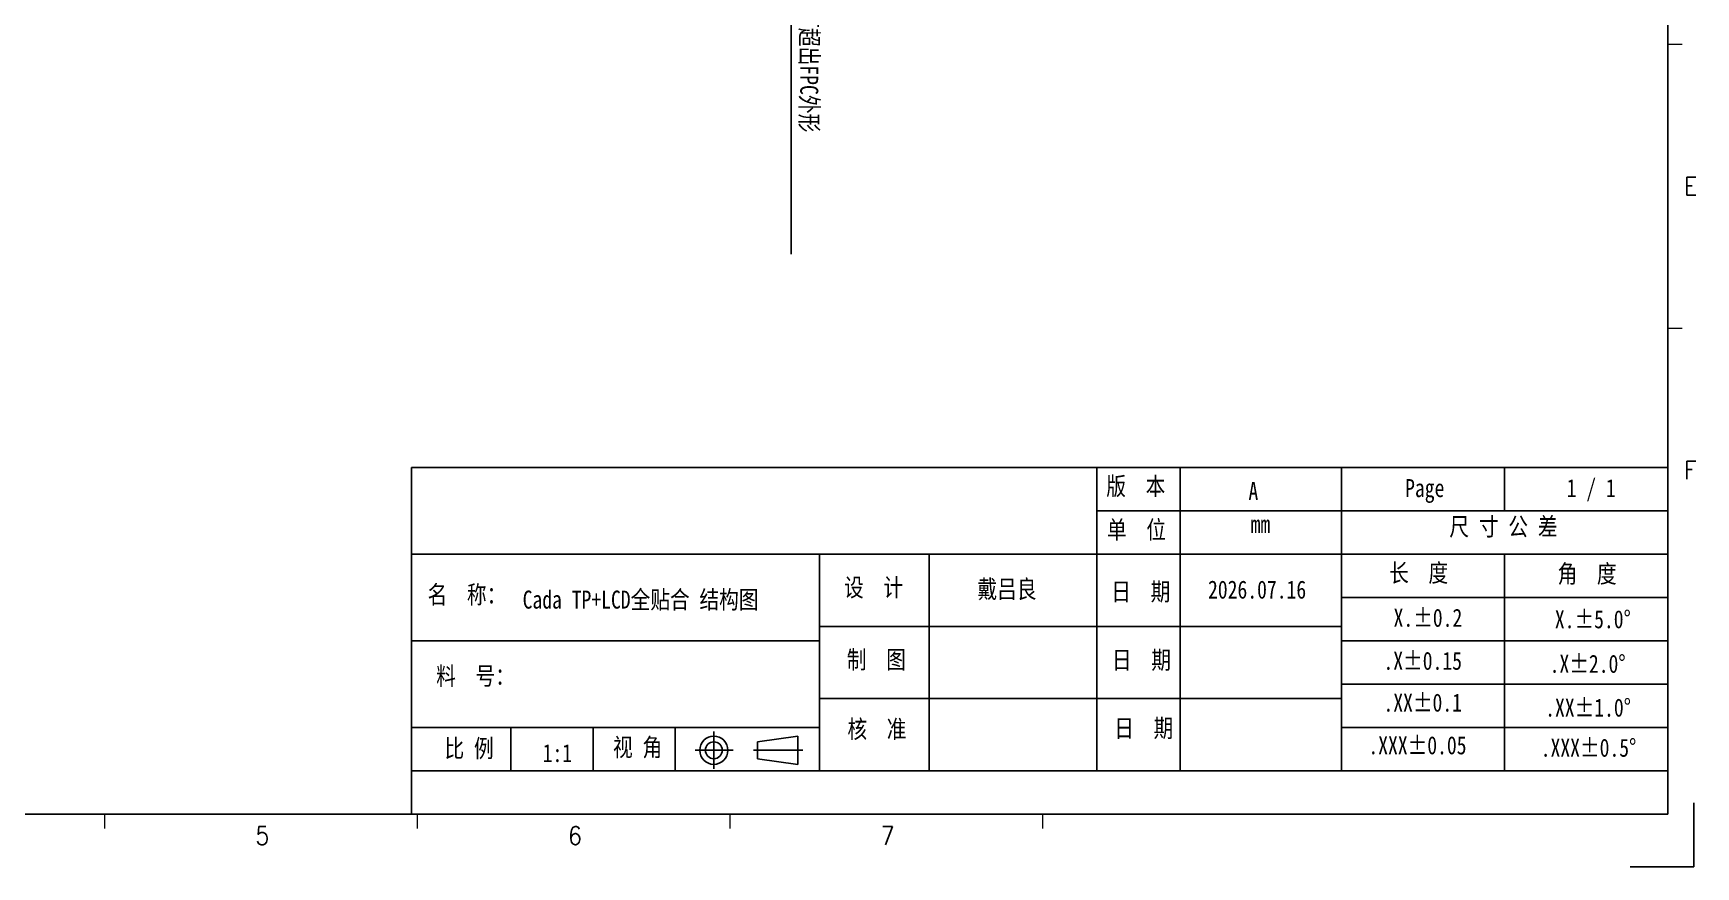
# Model space of a CAD drawing. Extents: x 13661 to 14061, y -1399 to -1089.
# Drawn here: x 13830.6 to 14061, y -1398.6 to -1283.1 of the extents above; entities that cross this region are included whole.
import ezdxf

# ---------------------------------------------------------------- set-up
doc = ezdxf.new("R2010")
doc.units = 0
doc.header["$LTSCALE"] = 16.335
doc.header["$MEASUREMENT"] = 0
doc.linetypes.add('CENTER', pattern=[0.6, 0.375, -0.075, 0.075, -0.075])
doc.linetypes.add('HIDDEN2', pattern=[4.7625, 3.175, -1.5875])
doc.layers.get('0').update_dxf_attribs({"linetype": 'CONTINUOUS'})
doc.layers.add('1', color=7, linetype='CONTINUOUS', true_color=0xffffff)
for name, color, linetype in [('dim', 1, 'CONTINUOUS'), ('中心线', 1, 'CENTER'), ('图框', 7, 'CONTINUOUS')]:
    doc.layers.add(name, color=color, linetype=linetype)
doc.styles.add('CONVERTER_1', font='txt.shx', dxfattribs={"width": 0.9})
doc.styles.get("Standard").update_dxf_attribs({"font": 'txt', "width": 0.8})
doc.dimstyles.new('-MAG', dxfattribs={"dimtxt": 2.5, "dimasz": 2, "dimexe": 0.2, "dimexo": 0.1, "dimgap": 0.3, "dimtad": 1, "dimzin": 0, "dimdsep": 46, "dimtxsty": 'Standard', "dimblk": '_FILLED', "dimcen": 0.09, "dimclrd": 5, "dimclre": 5, "dimclrt": 256, "dimadec": 0, "dimazin": 0, "dimtol": 1, "dimtp": 0.05, "dimtm": 0.05, "dimtfac": 1, "dimtofl": 0, "dimtmove": 0, "dimatfit": 3, "dimldrblk": '_FILLED', "dimfxl": 1, "dimtolj": 1, "dimtzin": 1, "dimarcsym": 0})

# ---------------------------------------------------------------- blocks, each defined once
blk = doc.blocks.new('_FILLED')
at = {"color": 0, "linetype": 'ByBlock'}
blk.add_solid([(0, 0), (-1, 0.2), (-1, -0.2)], dxfattribs=at)

msp = doc.modelspace()

# ---------------------------------------------------------------- linework, layer by layer
at = {"layer": '1', "color": 2, "linetype": 'Continuous', "lineweight": 13}
for p, q in [((14057.10793, -1284.6202), (14059.10793, -1284.6202)), ((14057.10793, -1323.95353), (14059.10793, -1323.95353)), ((13840.44127, -1391.28686), (13840.44127, -1393.28686)), ((13883.7746, -1391.28686), (13883.7746, -1393.28686)), ((13927.10793, -1391.28686), (13927.10793, -1393.28686)), ((13970.44127, -1391.28686), (13970.44127, -1393.28686))]:
    msp.add_line(p, q, dxfattribs=at)
at = {"layer": '中心线', "color": 1, "linetype": 'CENTER', "ltscale": 1.5}
for p, q in [((13924.89224, -1385.04515), (13924.89224, -1379.86436)), ((13927.58787, -1382.45475), (13922.30184, -1382.45475)), ((13937.22169, -1382.45475), (13930.38857, -1382.45475))]:
    msp.add_line(p, q, dxfattribs=at)
at = {"layer": '图框'}
for p, q in [((14057.10793, -1127.28686), (14057.10793, -1391.28686)), ((14057.10793, -1343.28686), (13882.98787, -1343.28686)), ((13882.98787, -1343.28686), (13882.98787, -1391.28686)), ((13977.99895, -1343.28686), (13977.99895, -1385.28686)), ((13989.53469, -1343.28686), (13989.53469, -1385.28686)), ((14011.90698, -1343.28686), (14011.90698, -1385.28686)), ((14034.50746, -1349.28686), (14034.50746, -1343.28686)), ((14057.10793, -1349.28686), (13977.99895, -1349.28686)), ((14057.10793, -1355.28686), (13882.98787, -1355.28686)), ((13939.5516, -1355.28686), (13939.5516, -1385.28686)), ((13954.74033, -1355.28686), (13954.74033, -1385.28686)), ((14034.50746, -1385.28686), (14034.50746, -1355.28686)), ((14057.10793, -1361.28686), (14011.90698, -1361.28686)), ((13939.5516, -1365.28686), (14011.90698, -1365.28686)), ((13939.5516, -1367.28686), (13882.98787, -1367.28686)), ((14057.10793, -1367.28686), (14011.90698, -1367.28686)), ((14057.10793, -1373.28686), (14011.90698, -1373.28686)), ((13939.5516, -1375.28686), (14011.90698, -1375.28686)), ((13939.5516, -1379.28686), (13882.98787, -1379.28686)), ((13896.77112, -1379.28686), (13896.77112, -1385.28686)), ((13908.15889, -1379.28686), (13908.15889, -1385.28686)), ((13919.54666, -1379.28686), (13919.54666, -1385.28686)), ((14057.10793, -1379.28686), (14011.90698, -1379.28686)), ((13930.9526, -1381.28531), (13936.52744, -1380.50569)), ((13930.9526, -1383.62419), (13930.9526, -1381.28531)), ((13936.52744, -1380.50569), (13936.52744, -1384.40382)), ((13930.9526, -1383.62419), (13936.52744, -1384.40382)), ((14057.10793, -1385.28686), (13882.98787, -1385.28686)), ((13667.10793, -1391.28686), (14057.10793, -1391.28686)), ((14060.74302, -1389.74788), (14060.74302, -1398.59496)), ((14060.74302, -1398.59496), (14051.89594, -1398.59496))]:
    msp.add_line(p, q, dxfattribs=at)
for radius in [1.94944, 1.17006]:
    msp.add_circle((13924.89224, -1382.45475), radius, dxfattribs=at)

# ---------------------------------------------------------------- texts
at = {"layer": '1', "color": 3, "linetype": 'HIDDEN2', "style": 'CONVERTER_1', "width": 0.9}
for s, p in [('E', (14059.35793, -1305.53686)), ('F', (14059.35793, -1344.8702)), ('5', (13861.35793, -1395.53686)), ('6', (13904.69127, -1395.53686)), ('7', (13948.0246, -1395.53686))]:
    msp.add_text(s, height=2.5, dxfattribs=at).set_placement(p)
at = {"layer": 'dim', "color": 7, "ltscale": 10, "insert": (13943.53677, -1254.61439), "char_height": 2.5, "width": 71.3498865, "attachment_point": 1, "rotation": 270, "bg_fill": 2}
msp.add_mtext('\\P0.05mm双面胶,胶带不可超出FPC外形', dxfattribs=at)
at = {"layer": '图框', "char_height": 2.5, "attachment_point": 1}
for s, insert in [('{\\fSimSun|b0|i0|c134|p2;版  本}', (13979.29439, -1344.6022)), ('{\\fSimSun|b0|i0|c134|p2;A}', (13998.99635, -1345.28211)), ('{\\fSimSun|b0|i0|c134|p2;Page}', (14020.71189, -1344.86633)), ('{\\fSimSun|b0|i0|c134|p2;1 / 1}', (14043.10137, -1344.86775)), ('{\\fSimSun|b0|i0|c134|p2;单  位}', (13979.3979, -1350.64022)), ('{\\fSimSun|b0|i0|c134|p2;尺 寸 公 差}', (14026.84375, -1350.20392)), ('{\\fSimSun|b0|i0|c134|p2;mm}', (13999.29697, -1349.86087)), ('{\\fSimSun|b0|i0|c134|p2;长  度}', (14018.50125, -1356.62294)), ('{\\fSimSun|b0|i0|c134|p2;角  度}', (14041.85121, -1356.74505)), ('{\\fSimSun|b0|i0|c134|p2;名  称：}', (13885.22159, -1359.62674)), ('{\\fSimSun|b0|i0|c134|p2;设  计}', (13942.93845, -1358.6438)), ('{\\fSimSun|b0|i0|c134|p2;日  期}', (13979.99215, -1359.21601)), ('{\\fSimSun|b0|i0|c134|p2;2026.07.16}', (13993.39434, -1358.93609)), ('{\\fSimSun|b0|i0|c134|p2;Cada TP+LCD全贴合 结构图}', (13898.39176, -1360.3217)), ('{\\fSimSun|b0|i0|c134|p2;X.%%P0.2}', (14019.11109, -1362.84171)), ('{\\fSimSun|b0|i0|c134|p2;X.%%P5.0°}', (14041.46693, -1363.04752)), ('{\\fSimSun|b0|i0|c134|p2;制  图}', (13943.33877, -1368.63697)), ('{\\fSimSun|b0|i0|c134|p2;日  期}', (13980.08339, -1368.68841)), ('{\\fSimSun|b0|i0|c134|p2;.X%%P0.15}', (14017.71044, -1368.80368)), ('{\\fSimSun|b0|i0|c134|p2;料  号：}', (13886.40968, -1370.89845)), ('{\\fSimSun|b0|i0|c134|p2;.X%%P2.0°}', (14040.74578, -1369.22182)), ('{\\fSimSun|b0|i0|c134|p2;.XX%%P0.1}', (14017.71044, -1374.59992)), ('{\\fSimSun|b0|i0|c134|p2;.XX%%P1.0°}', (14040.12764, -1375.29322)), ('{\\fSimSun|b0|i0|c134|p2;核  准}', (13943.4116, -1378.27073)), ('{\\fSimSun|b0|i0|c134|p2;日  期}', (13980.39247, -1378.14169)), ('{\\fSimSun|b0|i0|c134|p2;.XXX%%P0.05}', (14015.62141, -1380.51208)), ('{\\fSimSun|b0|i0|c134|p2;比 例}', (13887.56379, -1380.93929)), ('{\\fSimSun|b0|i0|c134|p2;1:1}', (13901.16536, -1381.58592)), ('{\\fSimSun|b0|i0|c134|p2;视 角}', (13910.91777, -1380.78644)), ('{\\fSimSun|b0|i0|c134|p2;.XXX%%P0.5°}', (14039.50951, -1380.85009))]:
    msp.add_mtext(s, dxfattribs=dict(at, insert=insert))
at = {"layer": '图框', "insert": (13961.44215, -1358.86813), "char_height": 2.5, "attachment_point": 1, "line_spacing_factor": 0.9}
msp.add_mtext('{\\fSimSun|b0|i0|c134|p6;戴吕良}', dxfattribs=at)

# ---------------------------------------------------------------- next in the draw order: leaders
msp.add_leader([(13928.81985, -1239.43223), (13935.62478, -1254.3944), (13935.62478, -1313.7028)], dimstyle='-MAG', override={"dimdec": 0, "dimtp": 0.3, "dimtm": 0.3})

doc.saveas('drawing.dxf')
